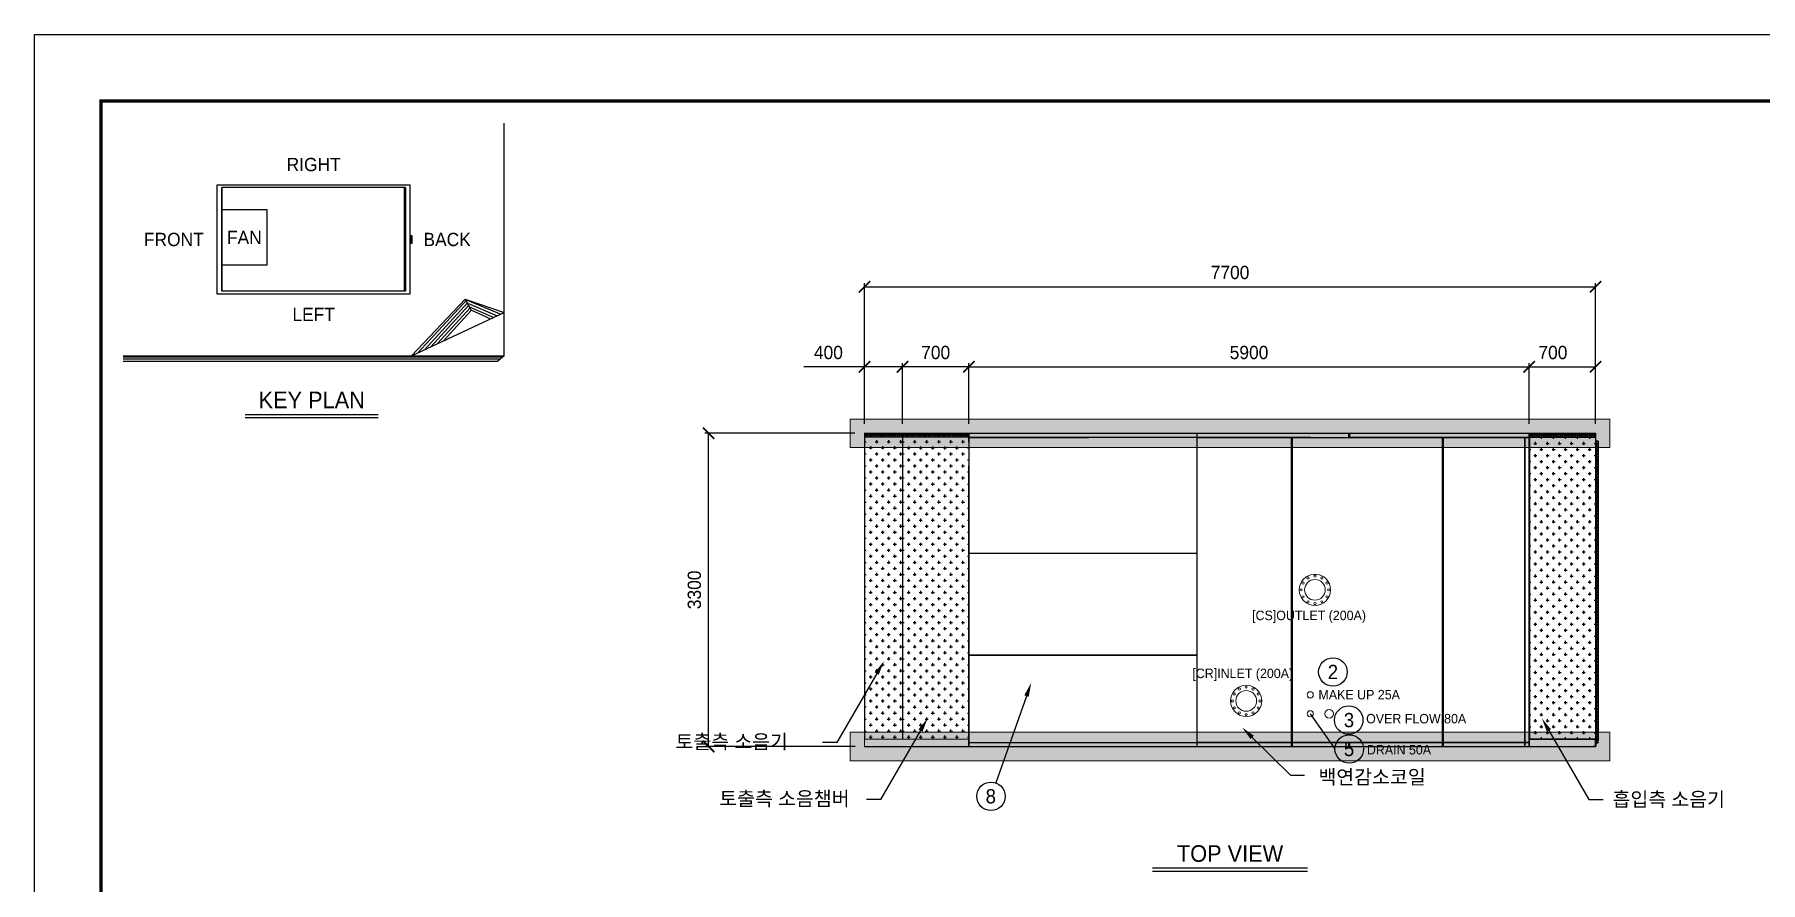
# Model space of a CAD drawing. Header units: millimetres. Extents: x 2340 to 31747, y 2051 to 22846.
# Drawn here: x 2340 to 20516, y 13912 to 22846 of the extents above; entities that cross this region are included whole.
import ezdxf
from ezdxf import colors
from ezdxf.entities.mleader import LeaderData, LeaderLine
from ezdxf.enums import TextEntityAlignment as Align
from ezdxf.math import Vec2, Vec3

# ---------------------------------------------------------------- set-up
doc = ezdxf.new("R2010")
doc.units = ezdxf.units.MM
for name, color, linetype in [('1.냉각탑', 8, 'Continuous'), ('SMS', 220, 'Continuous'), ('냉각탑', 4, 'Continuous'), ('냉각탑_box', 1, 'Continuous'), ('냉각탑_dim', 1, 'Continuous'), ('냉각탑_form', 1, 'Continuous'), ('냉각탑_text', 3, 'Continuous'), ('냉각탑_찬넬방진', 1, 'Continuous')]:
    doc.layers.add(name, color=color, linetype=linetype)
doc.styles.add('HY울릉도L', font='')
doc.styles.get("Standard").update_dxf_attribs({"font": 'arial.ttf'})
doc.styles.add('돋움', font='Dotum.ttf')
doc.styles.get('HY울릉도L').set_extended_font_data('HY울릉도L')
doc.dimstyles.new('성지DIM', dxfattribs={"dimtxt": 3.5, "dimasz": 3, "dimexe": 1, "dimexo": 2.5, "dimgap": 2, "dimtad": 1, "dimdec": 0, "dimzin": 3, "dimdsep": 46, "dimtxsty": 'HY울릉도L', "dimblk": 'ARCHTICK', "dimcen": -2, "dimclrd": 256, "dimclre": 256, "dimclrt": 7, "dimadec": 0, "dimazin": 0, "dimtfac": 1, "dimtdec": 0, "dimtofl": 0, "dimtmove": 0, "dimatfit": 3, "dimfxl": 1, "dimtolj": 1, "dimtzin": 0, "dimlwe": -1, "dimarcsym": 0})

# ---------------------------------------------------------------- blocks, each defined once
blk = doc.blocks.new('냉각탑form')
at = {"layer": 'Defpoints'}
blk.add_lwpolyline([(0, 297.07), (420.1, 297.07), (420.1, 0), (0, 0)], close=True, dxfattribs=at)
at = {"layer": '냉각탑_form', "const_width": 0.5}
blk.add_lwpolyline([(10, 287.07), (10, 10), (410.1, 10), (410.1, 287.07)], close=True, dxfattribs=at)
blk = doc.blocks.new('_ArchTick')
at = {"color": 0, "linetype": 'ByBlock', "const_width": 0.15}
blk.add_lwpolyline([(-0.5, -0.5), (0.5, 0.5)], dxfattribs=at)
blk = doc.blocks.new('*D717')
at = {"layer": 'Defpoints', "color": 0, "transparency": 16777216}
for p in [(18080, 19345), (12180, 18645), (18080, 18645)]:
    blk.add_point(p, dxfattribs=at)
at = {"layer": '냉각탑_dim', "transparency": 16777216}
for p, q in [((12180, 18745), (12180, 19385)), ((18080, 18745), (18080, 19385))]:
    blk.add_line(p, q, dxfattribs=at)
at = {"layer": '냉각탑_dim', "lineweight": -2, "transparency": 16777216}
blk.add_line((12180, 19345), (18080, 19345), dxfattribs=at)
at = {"layer": '냉각탑_dim', "lineweight": -2, "transparency": 16777216, "xscale": 120, "yscale": 120, "zscale": 120, "rotation": 180}
blk.add_blockref('_ArchTick', (12180, 19345), dxfattribs=at)
at = {"layer": '냉각탑_dim', "lineweight": -2, "transparency": 16777216, "xscale": 120, "yscale": 120, "zscale": 120}
blk.add_blockref('_ArchTick', (18080, 19345), dxfattribs=at)
at = {"layer": '냉각탑_dim', "color": 7, "transparency": 16777216, "insert": (15130, 19495), "char_height": 140, "attachment_point": 5, "style": 'HY울릉도L'}
blk.add_mtext('\\A1;5900', dxfattribs=at)
blk = doc.blocks.new('*D711')
at = {"layer": 'Defpoints', "color": 0, "transparency": 16777216}
for p in [(18780, 19345), (18080, 18645), (18780, 18645)]:
    blk.add_point(p, dxfattribs=at)
at = {"layer": '냉각탑_dim', "transparency": 16777216}
for p, q in [((18080, 18745), (18080, 19385)), ((18780, 18745), (18780, 19385))]:
    blk.add_line(p, q, dxfattribs=at)
at = {"layer": '냉각탑_dim', "lineweight": -2, "transparency": 16777216}
blk.add_line((18080, 19345), (18780, 19345), dxfattribs=at)
at = {"layer": '냉각탑_dim', "lineweight": -2, "transparency": 16777216, "xscale": 120, "yscale": 120, "zscale": 120, "rotation": 180}
blk.add_blockref('_ArchTick', (18080, 19345), dxfattribs=at)
at = {"layer": '냉각탑_dim', "lineweight": -2, "transparency": 16777216, "xscale": 120, "yscale": 120, "zscale": 120}
blk.add_blockref('_ArchTick', (18780, 19345), dxfattribs=at)
at = {"layer": '냉각탑_dim', "color": 7, "transparency": 16777216, "insert": (18330, 19495), "char_height": 140, "attachment_point": 5, "style": 'HY울릉도L'}
blk.add_mtext('\\A1;700', dxfattribs=at)
blk = doc.blocks.new('*D713')
at = {"layer": 'Defpoints', "color": 0, "transparency": 16777216}
for p in [(11480, 19345), (11480, 18643), (12180, 18645)]:
    blk.add_point(p, dxfattribs=at)
at = {"layer": '냉각탑_dim', "transparency": 16777216}
for p, q in [((11480, 18743), (11480, 19385)), ((12180, 18745), (12180, 19385))]:
    blk.add_line(p, q, dxfattribs=at)
at = {"layer": '냉각탑_dim', "lineweight": -2, "transparency": 16777216}
blk.add_line((12180, 19345), (11480, 19345), dxfattribs=at)
at = {"layer": '냉각탑_dim', "lineweight": -2, "transparency": 16777216, "xscale": 120, "yscale": 120, "zscale": 120, "rotation": 180}
blk.add_blockref('_ArchTick', (11480, 19345), dxfattribs=at)
at = {"layer": '냉각탑_dim', "lineweight": -2, "transparency": 16777216, "xscale": 120, "yscale": 120, "zscale": 120}
blk.add_blockref('_ArchTick', (12180, 19345), dxfattribs=at)
at = {"layer": '냉각탑_dim', "color": 7, "transparency": 16777216, "insert": (11830, 19495), "char_height": 140, "attachment_point": 5, "style": 'HY울릉도L'}
blk.add_mtext('\\A1;700', dxfattribs=at)
blk = doc.blocks.new('*D714')
at = {"layer": 'Defpoints', "color": 0, "transparency": 16777216}
for p in [(11080, 19345), (11080, 18645), (11480, 18645)]:
    blk.add_point(p, dxfattribs=at)
at = {"layer": '냉각탑_dim', "lineweight": -2, "transparency": 16777216}
for p, q in [((11080, 19345), (10440, 19345)), ((11480, 19345), (11080, 19345))]:
    blk.add_line(p, q, dxfattribs=at)
at = {"layer": '냉각탑_dim', "transparency": 16777216}
for p, q in [((11080, 18745), (11080, 19385)), ((11480, 18745), (11480, 19385))]:
    blk.add_line(p, q, dxfattribs=at)
at = {"layer": '냉각탑_dim', "lineweight": -2, "transparency": 16777216, "xscale": 120, "yscale": 120, "zscale": 120, "rotation": 180}
blk.add_blockref('_ArchTick', (11080, 19345), dxfattribs=at)
at = {"layer": '냉각탑_dim', "lineweight": -2, "transparency": 16777216, "xscale": 120, "yscale": 120, "zscale": 120}
blk.add_blockref('_ArchTick', (11480, 19345), dxfattribs=at)
at = {"layer": '냉각탑_dim', "color": 7, "transparency": 16777216, "insert": (10700, 19495), "char_height": 140, "attachment_point": 5, "style": 'HY울릉도L'}
blk.add_mtext('\\A1;400', dxfattribs=at)
blk = doc.blocks.new('*D718')
at = {"layer": 'Defpoints', "color": 0, "transparency": 16777216}
for p in [(18780, 20188), (11080, 18645), (18780, 18645)]:
    blk.add_point(p, dxfattribs=at)
at = {"layer": '냉각탑_dim', "transparency": 16777216}
for p, q in [((11080, 18745), (11080, 20228)), ((18780, 18745), (18780, 20228))]:
    blk.add_line(p, q, dxfattribs=at)
at = {"layer": '냉각탑_dim', "lineweight": -2, "transparency": 16777216}
blk.add_line((11080, 20188), (18780, 20188), dxfattribs=at)
at = {"layer": '냉각탑_dim', "lineweight": -2, "transparency": 16777216, "xscale": 120, "yscale": 120, "zscale": 120, "rotation": 180}
blk.add_blockref('_ArchTick', (11080, 20188), dxfattribs=at)
at = {"layer": '냉각탑_dim', "lineweight": -2, "transparency": 16777216, "xscale": 120, "yscale": 120, "zscale": 120}
blk.add_blockref('_ArchTick', (18780, 20188), dxfattribs=at)
at = {"layer": '냉각탑_dim', "color": 7, "transparency": 16777216, "insert": (14930, 20338), "char_height": 140, "attachment_point": 5, "style": 'HY울릉도L'}
blk.add_mtext('\\A1;7700', dxfattribs=at)
blk = doc.blocks.new('*D712')
at = {"layer": 'Defpoints', "color": 0, "transparency": 16777216}
for p in [(9439, 18645), (11080, 18645), (11081, 15345)]:
    blk.add_point(p, dxfattribs=at)
at = {"layer": '냉각탑_dim', "transparency": 16777216}
for p, q in [((10980, 18645), (9399, 18645)), ((10981, 15345), (9399, 15345))]:
    blk.add_line(p, q, dxfattribs=at)
at = {"layer": '냉각탑_dim', "lineweight": -2, "transparency": 16777216}
blk.add_line((9439, 15345), (9439, 18645), dxfattribs=at)
at = {"layer": '냉각탑_dim', "lineweight": -2, "transparency": 16777216, "xscale": 120, "yscale": 120, "zscale": 120}
for p, rotation in [((9439, 18645), 90), ((9439, 15345), 270)]:
    blk.add_blockref('_ArchTick', p, dxfattribs=dict(at, rotation=rotation))
at = {"layer": '냉각탑_dim', "color": 7, "transparency": 16777216, "insert": (9289, 16995), "char_height": 140, "attachment_point": 5, "rotation": 90, "style": 'HY울릉도L'}
blk.add_mtext('\\A1;3300', dxfattribs=at)
blk = doc.blocks.new('4')
h = blk.add_hatch()
h.set_pattern_fill('CROSS', color=5, scale=10)
h.set_pattern_definition([(0, (-672130.13, 29540.43), (63.5, 63.5), [31.75, -95.25]), (90, (-672114.257, 29524.554), (-63.5, 63.5), [31.75, -95.25])])
h.paths.add_polyline_path([(11081, 15423), (11480, 15423), (11480, 18603), (11081, 18603)])
h = blk.add_hatch()
h.set_pattern_fill('CROSS', color=5, scale=10)
h.set_pattern_definition([(0, (-671729.87, 29540.21), (63.5, 63.5), [31.75, -95.25]), (90, (-671713.995, 29524.333), (-63.5, 63.5), [31.75, -95.25])])
h.paths.add_polyline_path([(11481, 15423), (12181, 15423), (12181, 18602), (11481, 18602)])
h = blk.add_hatch()
h.set_pattern_fill('CROSS', color=5, scale=10)
h.set_pattern_definition([(0, (-665129.73, 29840.43), (63.5, 63.5), [31.75, -95.25]), (90, (-665113.857, 29824.554), (-63.5, 63.5), [31.75, -95.25])])
h.paths.add_polyline_path([(18780, 18595), (18082, 18595), (18082, 15425), (18780, 15425)])
at = {"ltscale": 500}
h = blk.add_hatch(dxfattribs=at)
h.set_pattern_fill('ANSI37', color=251, scale=200)
h.set_pattern_definition([(45, (-12594.145, 2836.28), (-17.67767, 17.67767), []), (135, (-12594.145, 2836.28), (-17.67767, -17.67767), [])])
h.paths.add_polyline_path([(18805, 18280), (18805, 18564), (18783, 18564), (18783, 15387), (18805, 15387), (18805, 15409)])
at = {"lineweight": 5}
for p, q in [((11080, 18645), (12180, 18645)), ((11080, 18645), (11080, 15345)), ((11081, 18603), (11081, 18604)), ((12178, 18603), (11081, 18603)), ((11480, 18604), (11480, 18643)), ((18080, 18603), (18780, 18603)), ((18082, 18645), (18780, 18645)), ((18082, 18601), (18780, 18601)), ((11081, 15345), (11080, 15345)), ((12178, 15423), (11081, 15423)), ((11081, 15423), (11081, 15345))]:
    blk.add_line(p, q, dxfattribs=at)
for p, q in [((11081, 18643), (11081, 18604)), ((11081, 18603), (11081, 15423)), ((11480, 18604), (11480, 15423)), ((12178, 18643), (12178, 18604)), ((12178, 18553), (12178, 18603)), ((12180, 18603), (12180, 18645)), ((12180, 18645), (17680, 18645)), ((12180, 18645), (15664, 18645)), ((12180, 18603), (15782, 18603)), ((12180, 18601), (13444, 18601)), ((14580, 18601), (18080, 18601)), ((15578, 15345), (15578, 18601)), ((16064, 18645), (18082, 18645)), ((16182, 18603), (16182, 18645)), ((16184, 18603), (18080, 18603)), ((16184, 18601), (17169, 18601)), ((17171, 18601), (18036, 18601)), ((18036, 15345), (18036, 18601)), ((18038, 18601), (18080, 18601)), ((18038, 15345), (18038, 18601)), ((18080, 18603), (18080, 18645)), ((18080, 18645), (18080, 15345)), ((18080, 15345), (18080, 18601)), ((18082, 18645), (18082, 18604)), ((18082, 18645), (18082, 15425)), ((18780, 18645), (18780, 15345)), ((18780, 18645), (18780, 15423)), ((12180, 17231), (12180, 18301)), ((12180, 17381), (14580, 17381)), ((12180, 17380), (14580, 17380)), ((12180, 16160), (12180, 17230)), ((12180, 16310), (14580, 16310)), ((12180, 16308), (14580, 16308)), ((12180, 15345), (12180, 16158)), ((11081, 15345), (16064, 15345)), ((12178, 15437), (12178, 15387)), ((12180, 15388), (13444, 15388)), ((12180, 15345), (12180, 15387)), ((12180, 15387), (16064, 15387)), ((14580, 15389), (18036, 15389)), ((16062, 15389), (17169, 15389)), ((16064, 15387), (18080, 15387)), ((16064, 15345), (18080, 15345)), ((16182, 15345), (16182, 15387)), ((17171, 15389), (18036, 15389)), ((18038, 15389), (18080, 15389)), ((18080, 15345), (18080, 15387)), ((18082, 15425), (18780, 15425)), ((18082, 15423), (18778, 15423)), ((18082, 15346), (18082, 15423)), ((18105, 15346), (18105, 15345)), ((18105, 15345), (18755, 15345)), ((18755, 15346), (18755, 15345)), ((18778, 15346), (18778, 15423))]:
    blk.add_line(p, q)
at = {"ltscale": 500}
for p, q in [((11081, 18643), (12178, 18643)), ((14580, 18645), (14580, 15345)), ((18080, 15345), (18105, 15345)), ((18082, 15346), (18105, 15346)), ((18778, 15346), (18755, 15346)), ((18780, 15345), (18755, 15345))]:
    blk.add_line(p, q, dxfattribs=at)
at = {"color": 7}
for p, q in [((12178, 18645), (12178, 15345)), ((12180, 18645), (12180, 15345)), ((18080, 18645), (18080, 15345)), ((18080, 15345), (18080, 18645))]:
    blk.add_line(p, q, dxfattribs=at)
at = {"color": 7, "lineweight": 35}
for p, q in [((15580, 18601), (15580, 15345)), ((16184, 18645), (16184, 18603)), ((17169, 18601), (17169, 15345)), ((17171, 18601), (17171, 15345)), ((16184, 15387), (16184, 15345))]:
    blk.add_line(p, q, dxfattribs=at)
at = {"color": 251, "ltscale": 500}
for p, q in [((18580, 18642), (18583, 18642)), ((18780, 18645), (18780, 15348)), ((18780, 18564), (18808, 18564)), ((18783, 18564), (18783, 15348)), ((18805, 15409), (18805, 18564)), ((18808, 18564), (18808, 15409)), ((18780, 15348), (18783, 15348)), ((18783, 15387), (18805, 15387)), ((18783, 15384), (18808, 15384)), ((18805, 15387), (18805, 15409)), ((18805, 15409), (18808, 15409)), ((18808, 15384), (18808, 15409))]:
    blk.add_line(p, q, dxfattribs=at)
at = {"color": 7, "lineweight": 13, "ltscale": 2.5}
for p in [(18080, 15841), (18080, 15348)]:
    blk.add_line(p, (18080, 15828), dxfattribs=at)
at = {"layer": '1.냉각탑', "lineweight": 13}
for centre, radius in [((15824, 16995), 165), ((15824, 16995), 109), ((15751, 17120), 11.5), ((15824, 17140), 11.5), ((15896, 17120), 11.5), ((15679, 16995), 11.5), ((15698, 17067), 11.5), ((15698, 16922), 11.5), ((15950, 17067), 11.5), ((15950, 16922), 11.5), ((15969, 16995), 11.5), ((15751, 16869), 11.5), ((15824, 16850), 11.5), ((15896, 16869), 11.5), ((15100, 15825), 165), ((14955, 15825), 11.5), ((14974, 15897), 11.5), ((15100, 15825), 109), ((15027, 15950), 11.5), ((15100, 15970), 11.5), ((15172, 15950), 11.5), ((15226, 15897), 11.5), ((15245, 15825), 11.5), ((14974, 15752), 11.5), ((15027, 15699), 11.5), ((15100, 15680), 11.5), ((15172, 15699), 11.5), ((15226, 15752), 11.5)]:
    blk.add_circle(centre, radius, dxfattribs=at)
at = {"layer": '1.냉각탑', "lineweight": 5}
for centre, radius in [((15774, 15889), 32.5), ((15774, 15689), 32.5), ((15974, 15689), 46)]:
    blk.add_circle(centre, radius, dxfattribs=at)
at = {"layer": 'SMS', "color": 5, "elevation": 0}
for points in [[(11559, 18604, -0.420076), (11554, 18615), (11559, 18633, 1.449198), (11544, 18633), (11549, 18615, -0.524856), (11541, 18604, -0.524856), (11534, 18615), (11539, 18633, 1.449198), (11524, 18633), (11529, 18615, -0.524856), (11521, 18604, -0.524856), (11514, 18615), (11519, 18633, 1.449198), (11504, 18633), (11509, 18615, -0.524856), (11501, 18604, -0.524856), (11494, 18615), (11499, 18633, 1.449198), (11484, 18633), (11489, 18615, -0.524856), (11481, 18604, -0.524856), (11474, 18615), (11479, 18633, 1.449198), (11464, 18633), (11469, 18615, -0.524856), (11461, 18604, -0.524856), (11454, 18615), (11459, 18633, 1.449198), (11444, 18633), (11449, 18615, -0.524856), (11442, 18604, -0.524856), (11434, 18615), (11439, 18633, 1.449198), (11424, 18633), (11429, 18615, -0.524856), (11422, 18604, -0.524856), (11414, 18615), (11419, 18633, 1.449198), (11404, 18633), (11409, 18615, -0.524856), (11402, 18604, -0.524856), (11394, 18615), (11399, 18633, 1.449198), (11384, 18633), (11389, 18615, -0.524856), (11382, 18604, -0.524856), (11374, 18615), (11379, 18633, 1.449198), (11364, 18633), (11369, 18615, -0.524856), (11362, 18604, -0.524856), (11354, 18615), (11359, 18633, 1.449198), (11344, 18633), (11349, 18615, -0.524856), (11342, 18604, -0.524856), (11334, 18615), (11339, 18633, 1.449198), (11324, 18633), (11329, 18615, -0.524856), (11322, 18604, -0.524856), (11314, 18615), (11319, 18633, 1.449198), (11304, 18633), (11309, 18615, -0.524856), (11302, 18604, -0.524856), (11294, 18615), (11299, 18633, 1.449198), (11284, 18633), (11289, 18615, -0.524856), (11282, 18604, -0.524856), (11274, 18615), (11279, 18633, 1.449198), (11264, 18633), (11269, 18615, -0.524856), (11262, 18604, -0.524856), (11255, 18615), (11259, 18633, 1.449198), (11245, 18633), (11249, 18615, -0.524856), (11242, 18604, -0.524856), (11235, 18615), (11240, 18633, 1.449198), (11225, 18633), (11230, 18615, -0.524856), (11222, 18604, -0.524856), (11215, 18615), (11220, 18633, 1.449198), (11205, 18633), (11210, 18615, -0.524856), (11202, 18604, -0.524856), (11195, 18615), (11200, 18633, 1.449198), (11185, 18633), (11190, 18615, -0.524856), (11182, 18604, -0.524856), (11175, 18615), (11180, 18633, 1.449198), (11165, 18633), (11170, 18615, -0.524856), (11162, 18604, -0.524856), (11155, 18615), (11160, 18633, 1.449198), (11145, 18633), (11150, 18615, -0.524856), (11142, 18604, -0.524856), (11135, 18615), (11140, 18633, 1.449198), (11125, 18633), (11130, 18615, -0.524856), (11122, 18604, -0.524856), (11115, 18615), (11120, 18633, 1.449198), (11105, 18633), (11110, 18615, -0.524856), (11102, 18604, -0.524856), (11095, 18615), (11100, 18633, 1.449198), (11085, 18633), (11090, 18615, -0.420076), (11085, 18604, -0.420076)], [(11980, 18604, -0.500631), (11973, 18615), (11978, 18633, 1.449198), (11963, 18633), (11968, 18615, -0.524856), (11960, 18604, -0.524856), (11953, 18615), (11958, 18633, 1.449198), (11943, 18633), (11948, 18615, -0.524856), (11940, 18604, -0.524856), (11933, 18615), (11938, 18633, 1.449198), (11923, 18633), (11928, 18615, -0.524856), (11920, 18604, -0.524856), (11913, 18615), (11918, 18633, 1.449198), (11903, 18633), (11908, 18615, -0.524856), (11900, 18604, -0.524856), (11893, 18615), (11898, 18633, 1.449198), (11883, 18633), (11888, 18615, -0.524856), (11880, 18604, -0.524856), (11873, 18615), (11878, 18633, 1.449198), (11863, 18633), (11868, 18615, -0.524856), (11860, 18604, -0.524856), (11853, 18615), (11858, 18633, 1.449198), (11843, 18633), (11848, 18615, -0.524856), (11841, 18604, -0.524856), (11833, 18615), (11838, 18633, 1.449198), (11823, 18633), (11828, 18615, -0.524856), (11821, 18604, -0.524856), (11813, 18615), (11818, 18633, 1.449198), (11803, 18633), (11808, 18615, -0.524856), (11801, 18604, -0.524856), (11793, 18615), (11798, 18633, 1.449198), (11783, 18633), (11788, 18615, -0.524856), (11781, 18604, -0.524856), (11773, 18615), (11778, 18633, 1.449198), (11763, 18633), (11768, 18615, -0.524856), (11761, 18604, -0.524856), (11753, 18615), (11758, 18633, 1.449198), (11743, 18633), (11748, 18615, -0.524856), (11741, 18604, -0.524856), (11733, 18615), (11738, 18633, 1.449198), (11723, 18633), (11728, 18615, -0.524856), (11721, 18604, -0.524856), (11713, 18615), (11718, 18633, 1.449198), (11703, 18633), (11708, 18615, -0.524856), (11701, 18604, -0.524856), (11693, 18615), (11698, 18633, 1.449198), (11683, 18633), (11688, 18615, -0.524856), (11681, 18604, -0.524856), (11673, 18615), (11678, 18633, 1.449198), (11663, 18633), (11668, 18615, -0.524856), (11661, 18604, -0.524856), (11654, 18615), (11658, 18633, 1.449198), (11644, 18633), (11648, 18615, -0.524856), (11641, 18604, -0.524856), (11634, 18615), (11639, 18633, 1.449198), (11624, 18633), (11629, 18615, -0.524856), (11621, 18604, -0.524856), (11614, 18615), (11619, 18633, 1.449198), (11604, 18633), (11609, 18615, -0.524856), (11601, 18604, -0.524856), (11594, 18615), (11599, 18633, 1.449198), (11584, 18633), (11589, 18615, -0.524856), (11581, 18604, -0.524856), (11574, 18615), (11579, 18633, 1.449198), (11564, 18633), (11569, 18615, -0.524856), (11561, 18604, -0.524856), (11554, 18615), (11559, 18633, 1.449198), (11544, 18633), (11549, 18615, -0.524856), (11541, 18604, -0.417249), (11533, 18612)], [(12177, 18604, -0.420076), (12172, 18615), (12177, 18633, 1.449198), (12162, 18633), (12167, 18615, -0.524856), (12160, 18604, -0.524856), (12152, 18615), (12157, 18633, 1.449198), (12142, 18633), (12147, 18615, -0.524856), (12140, 18604, -0.524856), (12132, 18615), (12137, 18633, 1.449198), (12122, 18633), (12127, 18615, -0.524856), (12120, 18604, -0.524856), (12112, 18615), (12117, 18633, 1.449198), (12102, 18633), (12107, 18615, -0.524856), (12100, 18604, -0.524856), (12092, 18615), (12097, 18633, 1.449198), (12082, 18633), (12087, 18615, -0.524856), (12080, 18604, -0.524856), (12072, 18615), (12077, 18633, 1.449198), (12062, 18633), (12067, 18615, -0.524856), (12060, 18604, -0.524856), (12053, 18615), (12057, 18633, 1.449198), (12043, 18633), (12047, 18615, -0.524856), (12040, 18604, -0.524856), (12033, 18615), (12038, 18633, 1.449198), (12023, 18633), (12028, 18615, -0.524856), (12020, 18604, -0.524856), (12013, 18615), (12018, 18633, 1.449198), (12003, 18633), (12008, 18615, -0.524856), (12000, 18604, -0.524856), (11993, 18615), (11998, 18633, 1.449198), (11983, 18633), (11988, 18615, -0.524856), (11980, 18604, -0.524856), (11973, 18615), (11978, 18633, 1.449198), (11963, 18633), (11968, 18615, -0.524856), (11960, 18604, -0.417249), (11952, 18612)], [(12180, 18615, -0.174757), (12180, 18609, -0.174757)]]:
    blk.add_lwpolyline(points, format="xyb", dxfattribs=at)
at = {"layer": 'SMS', "color": 5}
for points in [[(18559, 18603, -0.420076), (18554, 18613), (18559, 18631, 1.449198), (18544, 18631), (18549, 18613, -0.524856), (18542, 18602, -0.524856), (18534, 18613), (18539, 18631, 1.449198), (18524, 18631), (18529, 18613, -0.524856), (18522, 18602, -0.524856), (18514, 18613), (18519, 18631, 1.449198), (18504, 18631), (18509, 18613, -0.524856), (18502, 18602, -0.524856), (18494, 18613), (18499, 18631, 1.449198), (18484, 18631), (18489, 18613, -0.524856), (18482, 18602, -0.524856), (18474, 18613), (18479, 18631, 1.449198), (18464, 18631), (18469, 18613, -0.524856), (18462, 18602, -0.524856), (18454, 18613), (18459, 18631, 1.449198), (18444, 18631), (18449, 18613, -0.524856), (18442, 18602, -0.524856), (18434, 18613), (18439, 18631, 1.449198), (18424, 18631), (18429, 18613, -0.524856), (18422, 18602, -0.524856), (18415, 18613), (18419, 18631, 1.449198), (18405, 18631), (18409, 18613, -0.524856), (18402, 18602, -0.524856), (18395, 18613), (18400, 18631, 1.449198), (18385, 18631), (18390, 18613, -0.524856), (18382, 18602, -0.524856), (18375, 18613), (18380, 18631, 1.449198), (18365, 18631), (18370, 18613, -0.524856), (18362, 18602, -0.524856), (18355, 18613), (18360, 18631, 1.449198), (18345, 18631), (18350, 18613, -0.524856), (18342, 18602, -0.524856), (18335, 18613), (18340, 18631, 1.449198), (18325, 18631), (18330, 18613, -0.524856), (18322, 18602, -0.524856), (18315, 18613), (18320, 18631, 1.449198), (18305, 18631), (18310, 18613, -0.524856), (18302, 18602, -0.524856), (18295, 18613), (18300, 18631, 1.449198), (18285, 18631), (18290, 18613, -0.524856), (18282, 18602, -0.524856), (18275, 18613), (18280, 18631, 1.449198), (18265, 18631), (18270, 18613, -0.524856), (18262, 18602, -0.524856), (18255, 18613), (18260, 18631, 1.449198), (18245, 18631), (18250, 18613, -0.524856), (18242, 18602, -0.524856), (18235, 18613), (18240, 18631, 1.449198), (18225, 18631), (18230, 18613, -0.524856), (18222, 18602, -0.524856), (18215, 18613), (18220, 18631, 1.449198), (18205, 18631), (18210, 18613, -0.524856), (18203, 18602, -0.524856), (18195, 18613), (18200, 18631, 1.449198), (18185, 18631), (18190, 18613, -0.524856), (18183, 18602, -0.524856), (18175, 18613), (18180, 18631, 1.449198), (18165, 18631), (18170, 18613, -0.524856), (18163, 18602, -0.524856), (18155, 18613), (18160, 18631, 1.449198), (18145, 18631), (18150, 18613, -0.524856), (18143, 18602, -0.524856), (18135, 18613), (18140, 18631, 1.449198), (18125, 18631), (18130, 18613, -0.524856), (18123, 18602, -0.524856), (18115, 18613), (18120, 18631, 1.449198), (18105, 18631), (18110, 18613, -0.524856), (18103, 18602, -0.524856), (18095, 18613), (18100, 18631, 1.449198), (18085, 18631), (18090, 18613, -0.420076), (18086, 18603, -0.420076)], [(18779, 18631, 1.449198), (18764, 18631), (18769, 18613, -0.524856), (18761, 18602, -0.524856), (18754, 18613), (18759, 18631, 1.449198), (18744, 18631), (18749, 18613, -0.524856), (18741, 18602, -0.524856), (18734, 18613), (18739, 18631, 1.449198), (18724, 18631), (18729, 18613, -0.524856), (18721, 18602, -0.524856), (18714, 18613), (18719, 18631, 1.449198), (18704, 18631), (18709, 18613, -0.524856), (18701, 18602, -0.524856), (18694, 18613), (18699, 18631, 1.449198), (18684, 18631), (18689, 18613, -0.524856), (18681, 18602, -0.524856), (18674, 18613), (18679, 18631, 1.449198), (18664, 18631), (18669, 18613, -0.524856), (18661, 18602, -0.524856), (18654, 18613), (18659, 18631, 1.449198), (18644, 18631), (18649, 18613, -0.524856), (18641, 18602, -0.524856), (18634, 18613), (18639, 18631, 1.449198), (18624, 18631), (18629, 18613, -0.524856), (18621, 18602, -0.524856), (18614, 18613), (18619, 18631, 1.449198), (18604, 18631), (18609, 18613, -0.524856), (18602, 18602, -0.524856), (18594, 18613), (18599, 18631, 1.449198), (18584, 18631), (18589, 18613, -0.524856), (18582, 18602, -0.524856), (18574, 18613), (18579, 18631, 1.449198), (18564, 18631), (18569, 18613, -0.524856), (18562, 18602, -0.524856), (18554, 18613), (18559, 18631, 1.449198), (18544, 18631), (18549, 18613, -0.420076), (18544, 18603)], [(18778, 18603, -0.420076), (18774, 18613), (18779, 18631)]]:
    blk.add_lwpolyline(points, format="xyb", dxfattribs=at)
at = {"layer": '냉각탑_dim', "linetype": 'ByBlock', "lineweight": -2}
for centre in [(16013, 16130), (16180, 15623)]:
    blk.add_circle(centre, 150, dxfattribs=at)
at = {"layer": '냉각탑_dim'}
blk.add_solid([(12763, 15884), (12836, 16017), (12810, 15868)], dxfattribs=at)
at = {"layer": '냉각탑_찬넬방진', "ltscale": 150}
blk.add_line((18724, 15345), (18780, 15345), dxfattribs=at)
at = {"layer": '1.냉각탑', "style": '돋움'}
for s, p in [('[CS]OUTLET (200A)', (15162, 16726)), ('[CR]INLET (200A)', (14533, 16115)), ('MAKE UP 25A', (15861, 15891)), ('OVER FLOW 80A', (16363, 15638))]:
    blk.add_text(s, height=100, dxfattribs=at).set_placement(p, align=Align.MIDDLE_LEFT)
at = {"layer": '냉각탑_text', "style": '돋움'}
for s, p in [('2', (16013, 16130)), ('3', (16182, 15623))]:
    blk.add_text(s, height=150, dxfattribs=at).set_placement(p, align=Align.MIDDLE_CENTER)

msp = doc.modelspace()

# ---------------------------------------------------------------- hatches: boundary and pattern name
h = msp.add_hatch()
h.set_pattern_fill('AR-CONC', color=4)
h.set_pattern_definition([(50, (-317025.42, -183488.86), (182.18467, -15.939086), [19.05, -209.55]), (355, (-317025.42, -183488.86), (-35.24342, 191.056845), [15.24, -167.64058]), (100.451445, (-317010.24, -183490.19), (146.94125, 175.11775), [16.19001, -178.090245]), (46.1842, (-317025.42, -183438.06), (271.07904, -42.04233), [28.575, -314.325]), (96.63556, (-317002.83, -183441.56), (237.40413, 247.42612), [24.28502, -267.1356]), (351.18415, (-317025.42, -183438.06), (237.40413, 247.42612), [22.85997, -251.45973]), (21, (-317000.02, -183450.76), (151.61439, -102.2652), [19.05, -209.55]), (326, (-317000.02, -183450.76), (61.80203, 184.18797), [15.24, -167.64]), (71.451445, (-316987.38, -183459.28), (213.41642, 81.92277), [16.19001, -178.08994]), (37.5, (-317025.42, -183488.86), (3.088603, 84.555039), [0, -165.608, 0, -170.18, 0, -168.275]), (7.5, (-317025.42, -183488.86), (66.819663, 100.180575), [0, -97.028, 0, -161.798, 0, -64.135]), (327.5, (-317082.06, -183488.86), (135.590595, -5.728744), [0, -63.5, 0, -198.12, 0, -262.89]), (317.5, (-317107.46, -183488.86), (148.12918, 25.42649), [0, -82.55, 0, -131.572, 0, -186.69])])
edge = h.paths.add_edge_path()
edge.add_line((11079.6, 18494.6), (18929.5, 18494.6))
edge.add_line((18929.5, 18494.6), (18929.7, 18794.6))
edge.add_line((18929.7, 18794.6), (10929.7, 18794.6))
edge.add_line((10929.7, 18794.6), (10929.6, 18494.6))
h = msp.add_hatch()
h.set_pattern_fill('AR-CONC', color=4)
h.set_pattern_definition([(50, (-317025.42, -186788.86), (182.18467, -15.939086), [19.05, -209.55]), (355, (-317025.42, -186788.86), (-35.24342, 191.056845), [15.24, -167.64058]), (100.451445, (-317010.24, -186790.19), (146.94125, 175.11775), [16.19001, -178.090245]), (46.1842, (-317025.42, -186738.06), (271.07904, -42.04233), [28.575, -314.325]), (96.63556, (-317002.83, -186741.56), (237.40413, 247.42612), [24.28502, -267.1356]), (351.18415, (-317025.42, -186738.06), (237.40413, 247.42612), [22.85997, -251.45973]), (21, (-317000.02, -186750.76), (151.61439, -102.2652), [19.05, -209.55]), (326, (-317000.02, -186750.76), (61.80203, 184.18797), [15.24, -167.64]), (71.451445, (-316987.38, -186759.28), (213.41642, 81.92277), [16.19001, -178.08994]), (37.5, (-317025.42, -186788.86), (3.088603, 84.555039), [0, -165.608, 0, -170.18, 0, -168.275]), (7.5, (-317025.42, -186788.86), (66.819663, 100.180575), [0, -97.028, 0, -161.798, 0, -64.135]), (327.5, (-317082.06, -186788.86), (135.590595, -5.728744), [0, -63.5, 0, -198.12, 0, -262.89]), (317.5, (-317107.46, -186788.86), (148.12918, 25.42649), [0, -82.55, 0, -131.572, 0, -186.69])])
edge = h.paths.add_edge_path()
edge.add_line((11079.6, 15194.6), (18929.5, 15194.6))
edge.add_line((18929.5, 15194.6), (18929.7, 15494.6))
edge.add_line((18929.7, 15494.6), (10929.7, 15494.6))
edge.add_line((10929.7, 15494.6), (10929.6, 15194.6))

# ---------------------------------------------------------------- linework, layer by layer
at = {"lineweight": 5, "elevation": 0}
for points in [[(10929.6, 18494.6), (18929.6, 18494.6), (18929.6, 18794.6), (10929.6, 18794.6)], [(10929.6, 15194.6), (18929.6, 15194.6), (18929.6, 15494.6), (10929.6, 15494.6)]]:
    msp.add_lwpolyline(points, close=True, dxfattribs=at)
at = {"layer": '냉각탑', "ltscale": 30}
for p, q in [((4312.2, 21232.9), (4312.2, 20140.5)), ((4312.2, 20140.5), (4312.2, 21232.9)), ((6247, 21232.9), (4312.2, 21232.9)), ((6237.8, 20140.5), (6237.8, 21232.9)), ((6247, 20140.5), (6247, 21232.9)), ((6247, 21232.9), (6247, 20140.5)), ((6293.1, 20720.1), (6293.1, 20653.3)), ((6247, 20140.5), (4312.2, 20140.5))]:
    msp.add_line(p, q, dxfattribs=at)
for points in [[(6293.1, 21262.9), (6293.1, 20110.6), (4265, 20110.6), (4265, 21262.9)], [(4312.2, 21001.4), (4786.2, 21001.4), (4786.6, 20414.9), (4312.2, 20414.9)], [(6301.9, 20727.5), (6307.7, 20727.5), (6307.7, 20645.9), (6301.9, 20645.9)], [(6307.7, 20727.5), (6313.5, 20727.5), (6313.5, 20645.9), (6307.7, 20645.9)]]:
    msp.add_lwpolyline(points, close=True, dxfattribs=at)
at = {"layer": '냉각탑_box'}
for p, q in [((7284.8, 19460.8), (7284.8, 21912.6)), ((6310.6, 19460.8), (6876, 20058.4)), ((6378.2, 19492.4), (6892.5, 20051.6)), ((6445.8, 19524), (6903.8, 20023.6)), ((6513.3, 19555.5), (6915, 19995.6)), ((6876, 20058.4), (7284.8, 19916)), ((6876, 20058.4), (6937.4, 19939.6)), ((6894.8, 20045.9), (7249.3, 19899.4)), ((6908.4, 20012.1), (7213.7, 19882.8)), ((6310.6, 19460.8), (7284.8, 19916)), ((6580.9, 19587.1), (6926.2, 19967.6)), ((6648.5, 19618.7), (6937.4, 19939.6)), ((6921.9, 19978.4), (7178.1, 19866.1)), ((6935.4, 19944.7), (7142.6, 19849.5)), ((3273.3, 19460.8), (7284.8, 19460.8)), ((3273.3, 19449.1), (7270.7, 19449.1)), ((7284.8, 19460.8), (7218.8, 19406.2)), ((3273.3, 19427.7), (7244.7, 19427.7)), ((3273.3, 19406.2), (7218.8, 19406.2)), ((4559, 18844.3), (5959, 18844.3)), ((4559, 18809.3), (5959, 18809.3)), ((14113.3, 14065.4), (15746.6, 14065.4)), ((14113.3, 14030.4), (15746.6, 14030.4))]:
    msp.add_line(p, q, dxfattribs=at)
at = {"layer": '냉각탑_dim'}
msp.add_line((15774, 15688.6), (16034.9, 15318.7), dxfattribs=at)
at = {"layer": '냉각탑_dim', "linetype": 'ByBlock', "lineweight": -2, "elevation": 0}
msp.add_lwpolyline([(12786.2, 15875.8), (12464.2, 14960.7)], dxfattribs=at)
at = {"layer": '냉각탑_dim', "linetype": 'ByBlock', "lineweight": -2}
for centre in [(16184.9, 15318.7), (12412.1, 14820)]:
    msp.add_circle(centre, 150, dxfattribs=at)

# ---------------------------------------------------------------- block references
msp.add_blockref('4', (0, 0))
at = {"layer": '냉각탑_form', "xscale": 70.00000000000001, "yscale": 70.00000000000001, "zscale": 70.00000000000001}
msp.add_blockref('냉각탑form', (2339.8, 2051.1), dxfattribs=at)

# ---------------------------------------------------------------- texts
at = {"layer": '1.냉각탑', "style": '돋움'}
msp.add_text('DRAIN 50A', height=100, dxfattribs=at).set_placement((16370.8, 15310.4), align=Align.MIDDLE_LEFT)
at = {"layer": '냉각탑_text', "style": '돋움'}
for s, height, p in [('RIGHT', 140, (5279.6, 21476.5)), ('FRONT', 140, (3806.9, 20686.7)), ('FAN', 140, (4549.4, 20708.1)), ('BACK', 140, (6685.1, 20686.7)), ('LEFT', 140, (5279.6, 19897.7)), ('KEY PLAN', 175, (5259, 18996)), ('5', 150, (16183.1, 15318.9)), ('8', 150, (12410.3, 14820.2)), ('TOP VIEW', 175, (14930, 14217.1))]:
    msp.add_text(s, height=height, dxfattribs=at).set_placement(p, align=Align.MIDDLE_CENTER)
for s, p in [('토출측 소음기', (9090.1, 15395.3)), ('백연감소코일', (15861, 15022.5)), ('토출측 소음챔버', (9550.8, 14795.4)), ('흡입측 소음기', (18958.1, 14788.7))]:
    msp.add_text(s, height=150, dxfattribs=at).set_placement(p, align=Align.MIDDLE_LEFT)

# ---------------------------------------------------------------- dimensions: what is measured, and where the dimension line sits
at = {"layer": '냉각탑_dim'}
for base, p1, p2, picture, middle in [((18780, 20187.5), (11079.6, 18644.6), (18780, 18644.6), '*D718', (14929.8, 20337.5)), ((11079.6, 19344.6), (11479.6, 18644.6), (11079.6, 18644.6), '*D714', (10699.6, 19494.6)), ((11479.6, 19344.6), (12180, 18644.6), (11479.6, 18643), '*D713', (11829.8, 19494.6)), ((18080, 19344.6), (12180, 18644.6), (18080, 18644.6), '*D717', (15130, 19494.6))]:
    dim = msp.add_linear_dim(base=base, p1=p1, p2=p2, dimstyle='성지DIM', override={"dimscale": 40}, dxfattribs=at)
    dim.commit()
    dim.dimension.update_dxf_attribs({"geometry": picture, "text_midpoint": middle})
dim = msp.add_linear_dim(base=(18780, 19344.6), p1=(18080, 18644.6), p2=(18780, 18644.6), dimstyle='성지DIM', override={"dimscale": 40}, dxfattribs=at)
dim.commit()
dim.dimension.update_dxf_attribs({"geometry": '*D711', "text_midpoint": (18330, 19344.6), "dimtype": 160})
dim = msp.add_linear_dim(base=(9438.6, 18644.6), p1=(11081.2, 15344.6), p2=(11079.6, 18644.6), angle=90, dimstyle='성지DIM', override={"dimscale": 40}, dxfattribs=at)
dim.commit()
dim.dimension.update_dxf_attribs({"geometry": '*D712', "text_midpoint": (9288.6, 16994.6)})

# ---------------------------------------------------------------- leaders
ml = msp.add_multileader_mtext('Standard', dxfattribs=at)
ml.set_content('')
ml.set_leader_properties(color=256)
ml.build(insert=Vec2(0, 0))
ml.multileader.update_dxf_attribs({"text_right_attachment_type": 6, "dogleg_length": 5, "arrow_head_size": 150, "scale": 30})
ctx = ml.context
ctx.base_point, ctx.scale, ctx.char_height, ctx.arrow_head_size, ctx.landing_gap_size, ctx.plane_origin = Vec3(10639.7, 15385.3), 30, 5.4, 150, 2.7, Vec3(11284.4, 16242.3)
ctx.right_attachment, ctx.text_align_type = 6, 2
notes = []
notes.append((ctx, [(0, (1, 1, 0), (10789.7, 15385.3), (-1, 0), 150, [(0, [(11284.4, 16242.3)], 0, [])])]))
ctx.mtext, ml.multileader.dxf.content_type = None, 0
ml = msp.add_multileader_mtext('Standard', dxfattribs=at)
ml.set_content('')
ml.set_leader_properties(color=256)
ml.build(insert=Vec2(0, 0))
ml.multileader.update_dxf_attribs({"text_right_attachment_type": 6, "dogleg_length": 5, "arrow_head_size": 150, "scale": 30})
ctx = ml.context
ctx.base_point, ctx.scale, ctx.char_height, ctx.arrow_head_size, ctx.landing_gap_size, ctx.plane_origin = Vec3(11100.3, 14785.4), 30, 5.4, 150, 2.7, Vec3(11745.1, 15642.4)
ctx.right_attachment, ctx.text_align_type = 6, 2
notes.append((ctx, [(0, (1, 1, 0), (11250.3, 14785.4), (-1, 0), 150, [(0, [(11745.1, 15642.4)], 0, [])])]))
ctx.mtext, ml.multileader.dxf.content_type = None, 0
ml = msp.add_multileader_mtext('Standard', dxfattribs=at)
ml.set_content('')
ml.set_leader_properties(color=256)
ml.build(insert=Vec2(0, 0))
ml.multileader.update_dxf_attribs({"text_right_attachment_type": 6, "dogleg_length": 5, "arrow_head_size": 150, "scale": 30})
ctx = ml.context
ctx.base_point, ctx.scale, ctx.char_height, ctx.arrow_head_size, ctx.landing_gap_size, ctx.plane_origin = Vec3(18858.1, 14785.4), 30, 5.4, 150, 2.7, Vec3(18213.3, 15642.4)
ctx.right_attachment = 6
notes.append((ctx, [(0, (1, 1, 0), (18708.1, 14785.4), (1, 0), 150, [(0, [(18213.3, 15642.4)], 0, [])])]))
ctx.mtext, ml.multileader.dxf.content_type = None, 0
ml = msp.add_multileader_mtext('Standard', dxfattribs=at)
ml.set_content('')
ml.set_leader_properties(color=256)
ml.build(insert=Vec2(0, 0))
ml.multileader.update_dxf_attribs({"text_right_attachment_type": 6, "dogleg_length": 5, "arrow_head_size": 150, "scale": 30})
ctx = ml.context
ctx.base_point, ctx.scale, ctx.char_height, ctx.arrow_head_size, ctx.landing_gap_size, ctx.plane_origin = Vec3(15715.7, 15041.4), 30, 5.4, 150, 2.7, Vec3(15056.7, 15546.2)
ctx.right_attachment = 6
notes.append((ctx, [(0, (1, 1, 0), (15565.7, 15041.4), (1, 0), 150, [(0, [(15056.7, 15546.2)], 0, [])])]))
ctx.mtext, ml.multileader.dxf.content_type = None, 0
for ctx, leaders in notes:
    for number, flags, end, landing, length, lines in leaders:
        leader = LeaderData()
        leader.index, (leader.has_last_leader_line, leader.has_dogleg_vector, leader.attachment_direction) = number, flags
        leader.last_leader_point, leader.dogleg_vector, leader.dogleg_length = Vec3(end), Vec3(landing), length
        for number, points, colour, breaks in lines:
            line = LeaderLine()
            line.index, line.vertices, line.color, line.breaks = number, Vec3.list(points), colors.encode_raw_color(colour), breaks
            leader.lines.append(line)
        ctx.leaders.append(leader)

doc.saveas('drawing.dxf')
